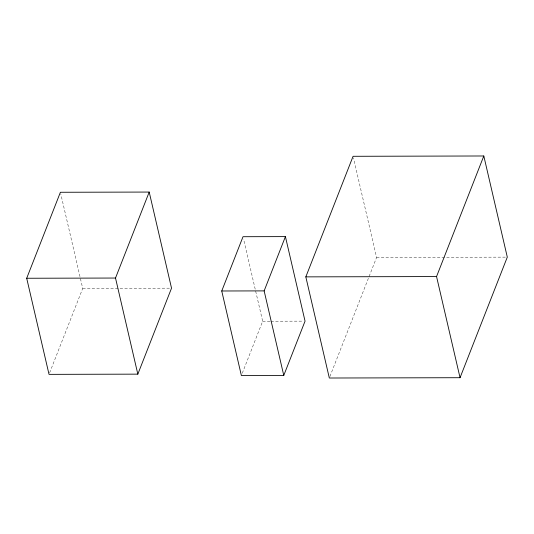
<?xml version="1.0" encoding="UTF-8"?>
<svg xmlns="http://www.w3.org/2000/svg" width="534" height="534" viewBox="0 0 534 534"><rect width="100%" height="100%" fill="white"/><g stroke="black" fill="none" stroke-linecap="round" stroke-linejoin="round"><path stroke-width="0.4" stroke-dasharray="2.67 2" d="M49.629 372.812L82.717 288.38L60.769 193.889M242.289 373.199L262.655 321.241L243.577 239.125M329.925 376.477L376.577 257.441L353.461 157.91M376.577 257.441L505.638 257.134M82.717 288.38L169.865 288.173M262.655 321.241L270.131 321.221M270.965 321.221L303.385 321.141"/><path stroke-width="0.8" d="M26.7 278.254L60.395 192.273L149.206 192.06L171.527 288.166L137.832 374.147L49.021 374.361L26.7 278.254L115.511 278.04L149.206 192.06M221.743 290.99L243.017 236.709L285.416 236.609L305.048 321.141L283.774 375.422L241.375 375.529L221.743 290.99L264.143 290.89L285.416 236.609M305.828 276.872L353.081 156.295L483.811 155.981L507.3 257.128L460.048 377.705L329.324 378.019L305.828 276.872L436.552 276.559L483.811 155.981M436.552 276.559L460.048 377.705M264.143 290.89L283.774 375.422M115.511 278.04L137.832 374.147"/></g></svg>
